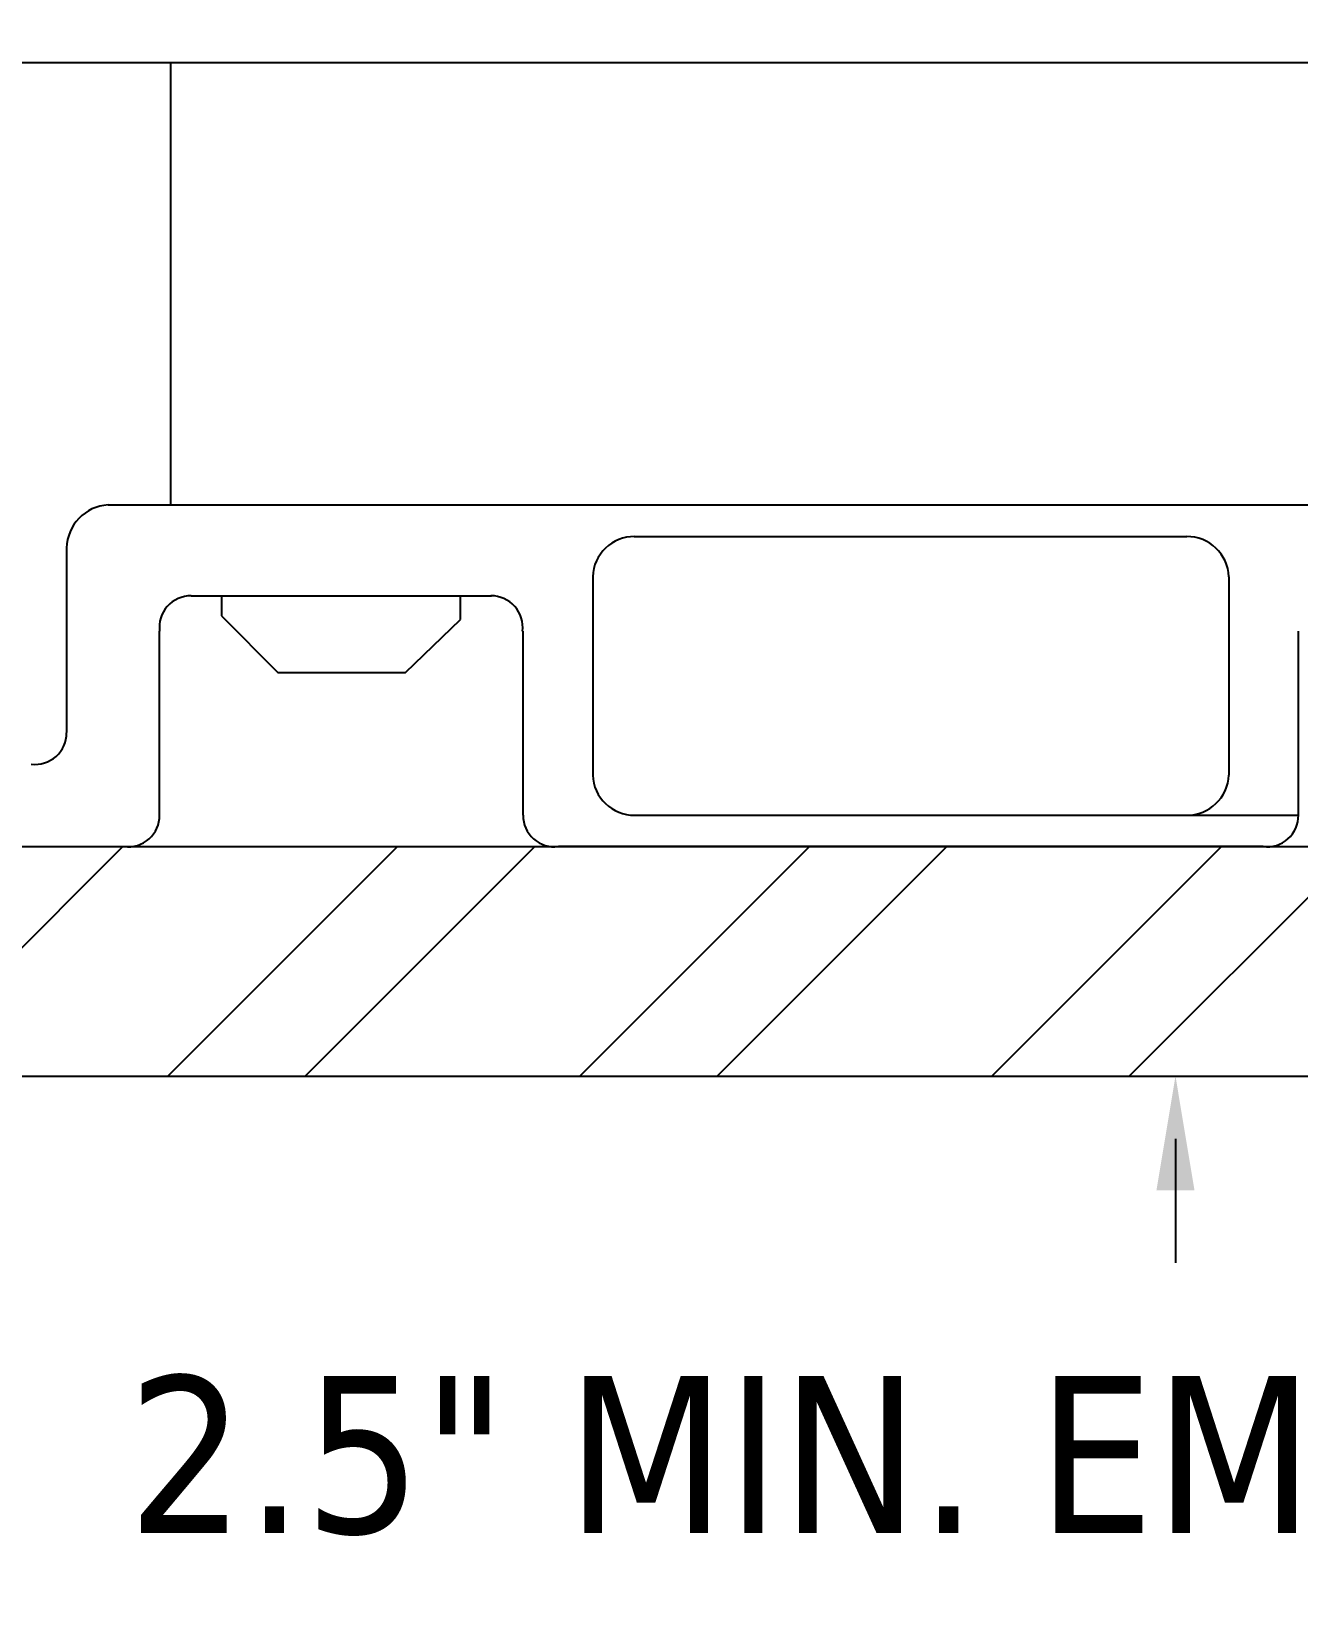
# Model space of a CAD drawing. Header units: inches. Extents: x 10 to 190, y 5 to 37.
# Drawn here: x 142.52 to 145.294, y 7.39 to 10.819 of the extents above; entities that cross this region are included whole.
import ezdxf

# ---------------------------------------------------------------- set-up
doc = ezdxf.new("R2010")
doc.units = ezdxf.units.IN
doc.header["$MEASUREMENT"] = 0
doc.styles.add('Tahoma', font='tahoma.ttf')

msp = doc.modelspace()

# ---------------------------------------------------------------- hatches: boundary and pattern name
at = {"true_color": 0x939598}
h = msp.add_hatch(dxfattribs=at)
h.set_pattern_fill('ANSI32', color=252, scale=1.7)
h.set_pattern_definition([(45, (155.2056, -21.45526), (-0.45078, 0.45078), []), (45, (155.5061, -21.45526), (-0.45078, 0.45078), [])])
edge = h.paths.add_edge_path()
edge.add_arc((145.2951, 12.9566), 6.7609, 215.46156, 220.87966)
edge.add_line((140.1833, 8.5318), (150.4069, 8.5318))
edge.add_arc((145.2951, 12.9566), 6.7609, 319.12034, 324.53844)
edge.add_line((150.8019, 9.0343), (139.7884, 9.0343))

# ---------------------------------------------------------------- linework, layer by layer
for p, q in [((138.9043, 10.7505), (151.6859, 10.7505)), ((142.825, 10.7505), (142.825, 9.7823)), ((142.6882, 9.7823), (146.2014, 9.7823)), ((143.8397, 9.713), (145.0487, 9.713)), ((142.5975, 9.688), (142.5975, 9.2837)), ((143.7488, 9.625), (143.7488, 9.191)), ((145.1408, 9.625), (145.1408, 9.191)), ((142.8698, 9.5832), (143.5275, 9.5832)), ((142.9366, 9.5832), (142.9366, 9.5394)), ((143.4593, 9.5313), (143.4593, 9.5832)), ((142.9366, 9.5394), (143.06, 9.4153)), ((142.8009, 9.1032), (142.8009, 9.506)), ((143.3389, 9.4153), (143.4593, 9.5313)), ((143.5964, 9.1032), (143.5964, 9.506)), ((145.2932, 9.1032), (145.2932, 9.506)), ((143.06, 9.4153), (143.3389, 9.4153)), ((143.8397, 9.1028), (145.2932, 9.1028)), ((141.4547, 9.0343), (142.7237, 9.0343)), ((145.216, 9.0343), (143.6736, 9.0343)), ((145.0241, 8.3949), (145.0241, 8.1232))]:
    msp.add_line(p, q)
for points in [[(139.7884, 9.0343), (150.8019, 9.0343)], [(140.1833, 8.5318), (150.4069, 8.5318)]]:
    msp.add_lwpolyline(points)
msp.add_circle((145.2951, 12.9566), 6.7609)
for centre, radius, start, end in [((142.694, 9.686), 0.0965, 93.4593, 178.7869), ((143.8403, 9.6214), 0.0916, 89.6216, 177.7326), ((145.0493, 9.6214), 0.0916, 2.2674, 90.3784), ((142.8691, 9.5145), 0.0687, 89.4332, 187.0687), ((143.5268, 9.5145), 0.0687, 352.9313, 90.5668), ((142.5287, 9.283), 0.0687, 262.9313, 0.5668), ((143.8403, 9.1946), 0.0916, 182.2674, 270.3784), ((145.0493, 9.1946), 0.0916, 269.6216, 357.7326), ((142.7321, 9.1025), 0.0687, 262.9313, 0.5668), ((143.6651, 9.1025), 0.0687, 179.4332, 277.0687), ((145.2245, 9.1025), 0.0687, 262.9313, 0.5668)]:
    msp.add_arc(centre, radius, start, end)
msp.add_solid([(144.9824, 8.2818), (145.0657, 8.2818), (145.0241, 8.5318)])

# ---------------------------------------------------------------- texts
at = {"insert": (142.7303, 7.8755), "char_height": 0.34375, "attachment_point": 1, "style": 'Tahoma'}
msp.add_mtext('\\A1;2.5" MIN. EMBED.', dxfattribs=at)

doc.saveas('drawing.dxf')
